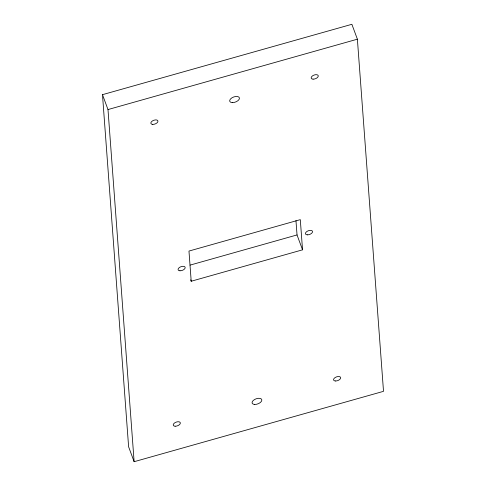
<?xml version="1.0" encoding="UTF-8"?>
<svg xmlns="http://www.w3.org/2000/svg" width="486" height="486" viewBox="0 0 486 486"><rect width="100%" height="100%" fill="white"/><g stroke="black" fill="none" stroke-linecap="round" stroke-linejoin="round"><path stroke-width="0.73" d="M102.485 94.667L351.876 24.3L357.386 39.19L383.515 391.333L134.124 461.7L128.614 446.81L102.485 94.667L107.995 109.557L134.124 461.7M107.995 109.557L357.386 39.19M190.062 265.119L297.031 234.938L295.968 220.601M191.205 281.242L302.541 249.828L300.299 219.648L188.969 251.062L191.205 281.242L190.682 279.827M297.031 234.938L302.541 249.828M254.682 404.449A5.133 2.697 -20.3 0 0 261.851 399.984A5.133 2.697 -20.3 0 0 254.324 399.662A5.133 2.697 -20.3 0 0 254.682 404.449M232.284 102.613A5.133 2.697 -20.3 0 0 239.452 98.142A5.133 2.697 -20.3 0 0 231.931 97.82A5.133 2.697 -20.3 0 0 232.284 102.613M335.462 380.994A3.73 1.962 -20.3 0 0 340.674 377.743A3.73 1.962 -20.3 0 0 335.2 377.507A3.73 1.962 -20.3 0 0 335.462 380.994M175.142 426.228A3.73 1.962 -20.3 0 0 180.355 422.978A3.73 1.962 -20.3 0 0 174.881 422.741A3.73 1.962 -20.3 0 0 175.142 426.228M313.063 79.151A3.73 1.962 -20.3 0 0 318.281 75.901A3.73 1.962 -20.3 0 0 312.808 75.67A3.73 1.962 -20.3 0 0 313.063 79.151M152.744 124.386A3.73 1.962 -20.3 0 0 157.956 121.136A3.73 1.962 -20.3 0 0 152.483 120.905A3.73 1.962 -20.3 0 0 152.744 124.386M307.34 234.847A3.73 1.962 -20.3 0 0 312.553 231.597A3.73 1.962 -20.3 0 0 307.079 231.36A3.73 1.962 -20.3 0 0 307.34 234.847M179.972 270.787A3.73 1.962 -20.3 0 0 185.19 267.531A3.73 1.962 -20.3 0 0 179.717 267.3A3.73 1.962 -20.3 0 0 179.972 270.787"/></g></svg>
